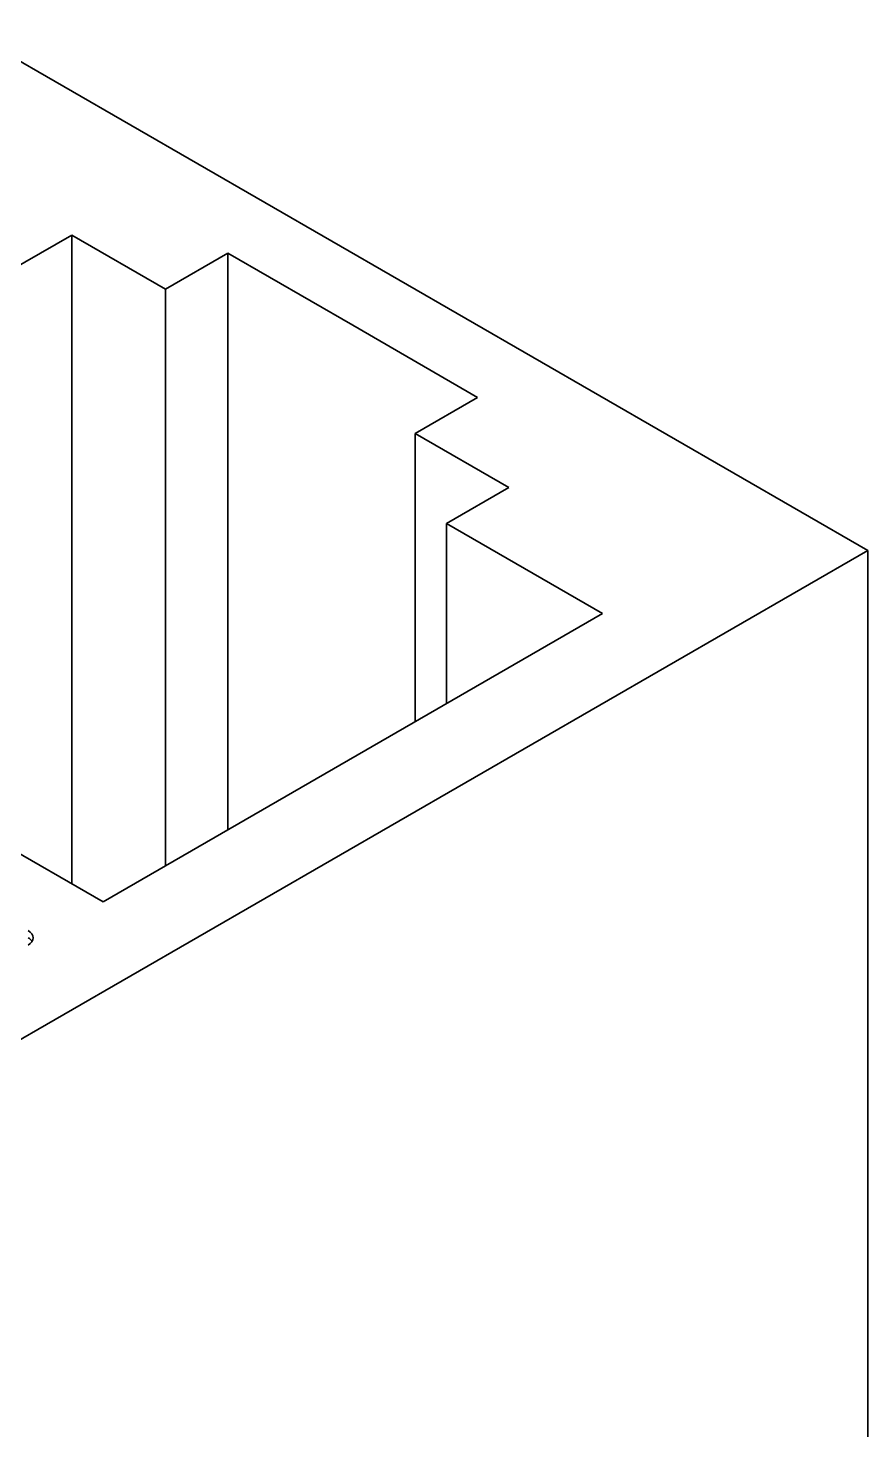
# Model space of a CAD drawing. Header units: millimetres. Extents: x -148 to 148, y -105 to 105.
# Drawn here: x 105.6 to 115.11, y -4.44 to 11.45 of the extents above; entities that cross this region are included whole.
import ezdxf

# ---------------------------------------------------------------- set-up
doc = ezdxf.new("R2010")
doc.units = ezdxf.units.MM
doc.layers.add('粗实线层', color=7, linetype='Continuous', lineweight=35)

msp = doc.modelspace()

# ---------------------------------------------------------------- linework, layer by layer
at = {"layer": '粗实线层', "color": 7, "lineweight": 35, "ltscale": 0.29598}
msp.add_line((104.853, 11.449), (115.106, 5.53), dxfattribs=at)
at = {"layer": '粗实线层', "color": 7, "lineweight": 35, "ltscale": 0.020412}
for p, q in [((106.09, 9.102), (105.383, 8.694)), ((107.858, 8.898), (107.151, 8.49)), ((111.04, 6.244), (110.333, 5.836))]:
    msp.add_line(p, q, dxfattribs=at)
at = {"layer": '粗实线层', "color": 7, "lineweight": 35, "ltscale": 0.030619}
msp.add_line((107.151, 8.49), (106.09, 9.102), dxfattribs=at)
at = {"layer": '粗实线层', "color": 7, "lineweight": 35, "ltscale": 0.183712}
msp.add_line((106.09, 9.102), (106.09, 1.753), dxfattribs=at)
at = {"layer": '粗实线层', "color": 7, "lineweight": 35, "ltscale": 0.040825}
for q in [(107.858, 8.898), (110.686, 7.265)]:
    msp.add_line((109.272, 8.081), q, dxfattribs=at)
at = {"layer": '粗实线层', "color": 7, "lineweight": 35, "ltscale": 0.163299}
msp.add_line((107.858, 2.366), (107.858, 8.898), dxfattribs=at)
at = {"layer": '粗实线层', "color": 7, "lineweight": 35, "ltscale": 0.1633}
for p, q in [((107.151, 8.49), (107.151, 1.958)), ((112.1, 4.815), (106.444, 1.549))]:
    msp.add_line(p, q, dxfattribs=at)
at = {"layer": '粗实线层', "color": 7, "lineweight": 35, "ltscale": 0.020413}
msp.add_line((110.686, 7.265), (109.979, 6.857), dxfattribs=at)
at = {"layer": '粗实线层', "color": 7, "lineweight": 35, "ltscale": 0.030618}
msp.add_line((109.979, 6.857), (111.04, 6.244), dxfattribs=at)
at = {"layer": '粗实线层', "color": 7, "lineweight": 35, "ltscale": 0.08165}
msp.add_line((109.979, 6.857), (109.979, 3.591), dxfattribs=at)
at = {"layer": '粗实线层', "color": 7, "lineweight": 35, "ltscale": 0.051031}
for q in [(112.1, 4.815), (110.333, 3.795)]:
    msp.add_line((110.333, 5.836), q, dxfattribs=at)
at = {"layer": '粗实线层', "color": 7, "lineweight": 35, "ltscale": 0.326598}
msp.add_line((115.106, 5.53), (103.792, -1.002), dxfattribs=at)
at = {"layer": '粗实线层', "color": 7, "lineweight": 35, "ltscale": 0.332722}
msp.add_line((115.106, -7.779), (115.106, 5.53), dxfattribs=at)
at = {"layer": '粗实线层', "color": 7, "lineweight": 35, "ltscale": 0.122474}
msp.add_line((106.444, 1.549), (102.201, 3.999), dxfattribs=at)
at = {"layer": '粗实线层', "color": 7, "lineweight": 35}
for centre, start_param, end_param in [((105.454, 1.141), 0, 0.785398), ((105.454, 1.141), 5.497787, 6.283185), ((105.454, 1.059), 0.359996, 0.785398)]:
    msp.add_ellipse(centre, major_axis=(0.2, 0), ratio=0.57735, start_param=start_param, end_param=end_param, dxfattribs=at)

doc.saveas('drawing.dxf')
